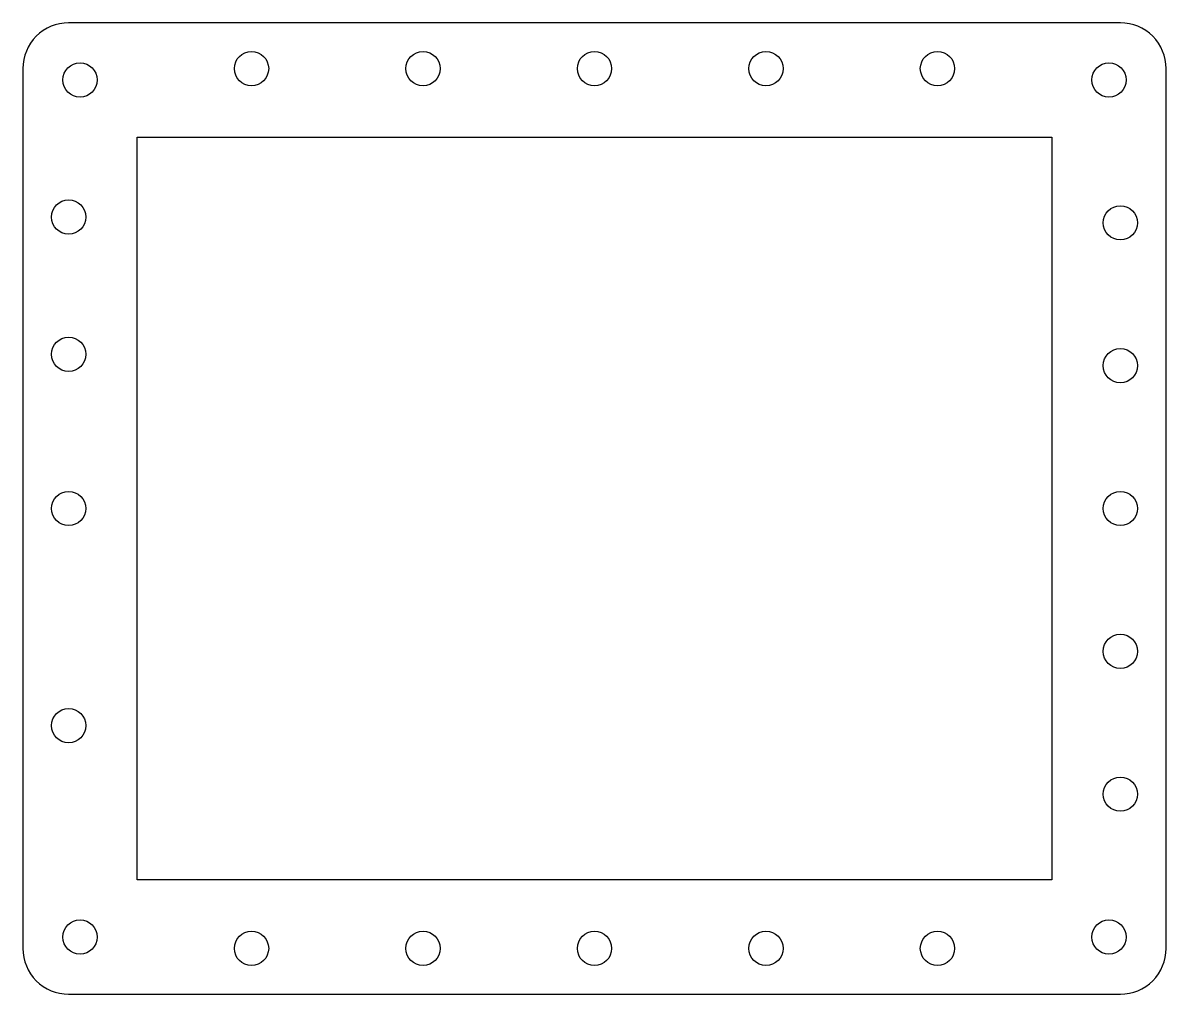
# Model space of a CAD drawing. Header units: millimetres. Extents: x -50 to 50, y -43 to 42.
import ezdxf

# ---------------------------------------------------------------- set-up
doc = ezdxf.new("R2010")
doc.units = ezdxf.units.MM

msp = doc.modelspace()

# ---------------------------------------------------------------- linework, layer by layer
msp.add_lwpolyline([(-46, 42.5, 0.414214), (-50, 38.5), (-50, -38.5, 0.414214), (-46, -42.5), (46, -42.5, 0.414214), (50, -38.5), (50, 38.5, 0.414214), (46, 42.5)], format="xyb", close=True)
msp.add_lwpolyline([(40, 32.5), (40, -32.5), (-40, -32.5), (-40, 32.5)], close=True)
for centre in [(-30, 38.5), (-15, 38.5), (0, 38.5), (15, 38.5), (30, 38.5), (-45, 37.5), (45, 37.5), (-46, 25.5), (46, 25), (-46, 13.5), (46, 12.5), (-46, 0), (46, 0), (46, -12.5), (-46, -19), (46, -25), (-45, -37.5), (45, -37.5), (-30, -38.5), (-15, -38.5), (0, -38.5), (15, -38.5), (30, -38.5)]:
    msp.add_circle(centre, 1.5)

doc.saveas('drawing.dxf')
